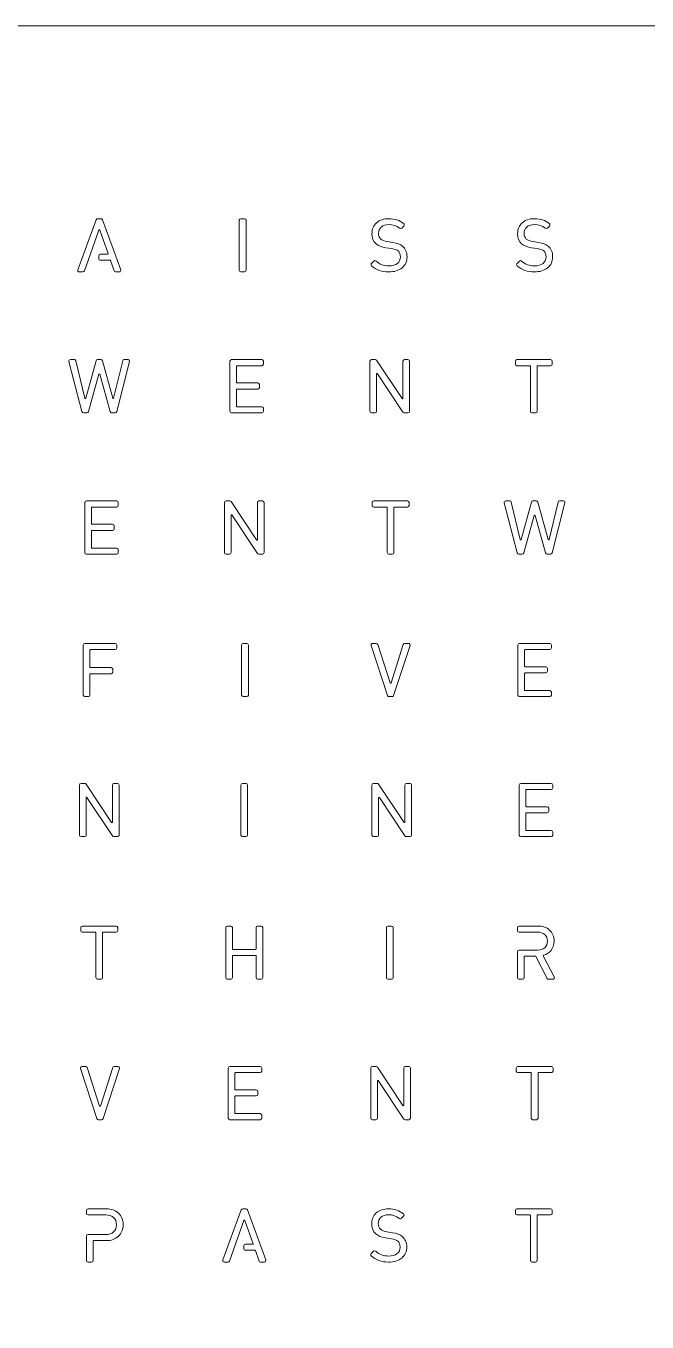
# Model space of a CAD drawing. Header units: millimetres. Extents: x -10 to 590, y -10 to 590.
# Drawn here: x 290.2 to 433.2, y 291.5 to 590.2 of the extents above; entities that cross this region are included whole.
import ezdxf

# ---------------------------------------------------------------- set-up
doc = ezdxf.new("R2010")
doc.units = ezdxf.units.MM
doc.header["$MEASUREMENT"] = 0
doc.layers.add('Layer 1', color=7, linetype='Continuous', lineweight=0)

msp = doc.modelspace()

# ---------------------------------------------------------------- linework, layer by layer
at = {"layer": 'Layer 1', "color": 18, "lineweight": 9, "true_color": 0x000000}
msp.add_lwpolyline([(590.16, -9.84), (-9.84, -9.84), (-9.84, 590.16), (590.16, 590.16)], close=True, dxfattribs=at)
at = {"layer": 'Layer 1', "color": 250, "lineweight": 9, "true_color": 0x231f20}
for points, knots in [([(311.65, 533.48), (311.65, 533.48), (310.8, 533.48), (310.8, 533.48), (310.64, 533.48), (310.5, 533.58), (310.45, 533.73), (310.45, 533.73), (309.6, 536.12), (309.6, 536.12), (309.59, 536.17), (309.55, 536.19), (309.5, 536.19), (309.5, 536.19), (307.29, 536.19), (307.29, 536.19), (307.19, 536.19), (307.1, 536.23), (307.03, 536.3), (306.96, 536.37), (306.92, 536.47), (306.92, 536.57), (306.92, 536.57), (306.92, 537.2), (306.92, 537.2), (306.92, 537.41), (307.09, 537.57), (307.29, 537.57), (307.29, 537.57), (308.96, 537.57), (308.96, 537.57), (309, 537.57), (309.03, 537.59), (309.05, 537.62), (309.07, 537.64), (309.07, 537.68), (309.06, 537.71), (309.06, 537.71), (307.17, 543.1), (307.17, 543.1), (307.15, 543.16), (307.07, 543.17), (307.07, 543.17), (307.05, 543.17), (307, 543.16), (306.97, 543.1), (306.97, 543.1), (303.65, 533.73), (303.65, 533.73), (303.59, 533.58), (303.45, 533.48), (303.3, 533.48), (303.3, 533.48), (302.44, 533.48), (302.44, 533.48), (302.32, 533.48), (302.21, 533.54), (302.14, 533.64), (302.07, 533.74), (302.05, 533.86), (302.09, 533.98), (302.09, 533.98), (306.34, 545.5), (306.34, 545.5), (306.39, 545.65), (306.53, 545.74), (306.68, 545.74), (306.68, 545.74), (307.43, 545.74), (307.43, 545.74), (307.58, 545.74), (307.72, 545.65), (307.78, 545.5), (307.78, 545.5), (312, 533.98), (312, 533.98), (312.04, 533.86), (312.03, 533.74), (311.96, 533.64), (311.89, 533.54), (311.78, 533.48), (311.65, 533.48)], [0, 0, 0, 0, 1, 1, 1, 2, 2, 2, 3, 3, 3, 4, 4, 4, 5, 5, 5, 6, 6, 6, 7, 7, 7, 8, 8, 8, 9, 9, 9, 10, 10, 10, 11, 11, 11, 12, 12, 12, 13, 13, 13, 14, 14, 14, 15, 15, 15, 16, 16, 16, 17, 17, 17, 18, 18, 18, 19, 19, 19, 20, 20, 20, 21, 21, 21, 22, 22, 22, 23, 23, 23, 24, 24, 24, 25, 25, 25, 26, 26, 26, 27, 27, 27, 27]), ([(340.48, 533.48), (340.48, 533.48), (339.67, 533.48), (339.67, 533.48), (339.47, 533.48), (339.3, 533.65), (339.3, 533.85), (339.3, 533.85), (339.3, 545.38), (339.3, 545.38), (339.3, 545.58), (339.47, 545.74), (339.67, 545.74), (339.67, 545.74), (340.48, 545.74), (340.48, 545.74), (340.68, 545.74), (340.85, 545.58), (340.85, 545.38), (340.85, 545.38), (340.85, 533.85), (340.85, 533.85), (340.85, 533.65), (340.68, 533.48), (340.48, 533.48)], [0, 0, 0, 0, 1, 1, 1, 2, 2, 2, 3, 3, 3, 4, 4, 4, 5, 5, 5, 6, 6, 6, 7, 7, 7, 8, 8, 8, 8]), ([(373.72, 533.48), (372.12, 533.48), (370.79, 533.96), (369.76, 534.91), (369.68, 534.97), (369.64, 535.06), (369.64, 535.16), (369.64, 535.27), (369.68, 535.36), (369.75, 535.43), (369.75, 535.43), (370.28, 535.97), (370.28, 535.97), (370.42, 536.1), (370.64, 536.11), (370.79, 535.97), (371.59, 535.24), (372.59, 534.87), (373.75, 534.87), (374.58, 534.87), (375.24, 535.06), (375.71, 535.42), (376.17, 535.79), (376.4, 536.28), (376.4, 536.93), (376.4, 537.54), (376.23, 538), (375.88, 538.3), (375.6, 538.55), (375.11, 538.73), (374.41, 538.84), (374.41, 538.84), (373.03, 539.05), (373.03, 539.05), (372.07, 539.2), (371.32, 539.51), (370.79, 539.98), (370.17, 540.53), (369.85, 541.31), (369.85, 542.28), (369.85, 543.32), (370.21, 544.17), (370.92, 544.8), (371.62, 545.43), (372.58, 545.74), (373.77, 545.74), (375.08, 545.74), (376.22, 545.36), (377.17, 544.59), (377.25, 544.52), (377.3, 544.43), (377.3, 544.33), (377.31, 544.22), (377.27, 544.12), (377.19, 544.05), (377.19, 544.05), (376.71, 543.57), (376.71, 543.57), (376.58, 543.43), (376.37, 543.43), (376.22, 543.55), (375.54, 544.1), (374.7, 544.39), (373.72, 544.39), (372.98, 544.39), (372.4, 544.2), (371.98, 543.82), (371.56, 543.45), (371.36, 542.96), (371.36, 542.33), (371.36, 541.77), (371.53, 541.35), (371.86, 541.06), (372.21, 540.77), (372.72, 540.56), (373.37, 540.46), (373.37, 540.46), (374.66, 540.26), (374.66, 540.26), (375.65, 540.11), (376.39, 539.82), (376.89, 539.4), (377.58, 538.81), (377.93, 537.99), (377.93, 536.96), (377.93, 535.9), (377.54, 535.04), (376.77, 534.41), (376.01, 533.79), (374.98, 533.48), (373.72, 533.48)], [0, 0, 0, 0, 1, 1, 1, 2, 2, 2, 3, 3, 3, 4, 4, 4, 5, 5, 5, 6, 6, 6, 7, 7, 7, 8, 8, 8, 9, 9, 9, 10, 10, 10, 11, 11, 11, 12, 12, 12, 13, 13, 13, 14, 14, 14, 15, 15, 15, 16, 16, 16, 17, 17, 17, 18, 18, 18, 19, 19, 19, 20, 20, 20, 21, 21, 21, 22, 22, 22, 23, 23, 23, 24, 24, 24, 25, 25, 25, 26, 26, 26, 27, 27, 27, 28, 28, 28, 29, 29, 29, 30, 30, 30, 30]), ([(407.25, 533.48), (405.65, 533.48), (404.32, 533.96), (403.29, 534.91), (403.21, 534.97), (403.17, 535.06), (403.17, 535.16), (403.17, 535.26), (403.21, 535.36), (403.28, 535.43), (403.28, 535.43), (403.81, 535.97), (403.81, 535.97), (403.95, 536.1), (404.17, 536.11), (404.32, 535.97), (405.12, 535.24), (406.12, 534.87), (407.28, 534.87), (408.11, 534.87), (408.77, 535.06), (409.24, 535.42), (409.7, 535.79), (409.93, 536.28), (409.93, 536.93), (409.93, 537.54), (409.76, 538), (409.41, 538.3), (409.14, 538.55), (408.64, 538.73), (407.94, 538.84), (407.94, 538.84), (406.56, 539.05), (406.56, 539.05), (405.6, 539.2), (404.85, 539.51), (404.32, 539.98), (403.7, 540.53), (403.39, 541.31), (403.39, 542.28), (403.39, 543.32), (403.74, 544.17), (404.45, 544.8), (405.15, 545.43), (406.11, 545.74), (407.3, 545.74), (408.61, 545.74), (409.76, 545.36), (410.7, 544.59), (410.78, 544.52), (410.83, 544.43), (410.83, 544.33), (410.84, 544.22), (410.8, 544.12), (410.72, 544.05), (410.72, 544.05), (410.24, 543.57), (410.24, 543.57), (410.11, 543.43), (409.9, 543.43), (409.75, 543.55), (409.07, 544.1), (408.23, 544.39), (407.25, 544.39), (406.51, 544.39), (405.93, 544.2), (405.51, 543.82), (405.1, 543.45), (404.89, 542.96), (404.89, 542.33), (404.89, 541.77), (405.06, 541.35), (405.39, 541.06), (405.74, 540.77), (406.25, 540.56), (406.9, 540.46), (406.9, 540.46), (408.19, 540.26), (408.19, 540.26), (409.18, 540.11), (409.92, 539.82), (410.42, 539.4), (411.11, 538.81), (411.46, 537.99), (411.46, 536.96), (411.46, 535.9), (411.07, 535.04), (410.3, 534.41), (409.54, 533.79), (408.51, 533.48), (407.25, 533.48)], [0, 0, 0, 0, 1, 1, 1, 2, 2, 2, 3, 3, 3, 4, 4, 4, 5, 5, 5, 6, 6, 6, 7, 7, 7, 8, 8, 8, 9, 9, 9, 10, 10, 10, 11, 11, 11, 12, 12, 12, 13, 13, 13, 14, 14, 14, 15, 15, 15, 16, 16, 16, 17, 17, 17, 18, 18, 18, 19, 19, 19, 20, 20, 20, 21, 21, 21, 22, 22, 22, 23, 23, 23, 24, 24, 24, 25, 25, 25, 26, 26, 26, 27, 27, 27, 28, 28, 28, 29, 29, 29, 30, 30, 30, 30]), ([(310.73, 501.01), (310.73, 501.01), (309.9, 501.01), (309.9, 501.01), (309.73, 501.01), (309.59, 501.12), (309.54, 501.28), (309.54, 501.28), (307.16, 509.89), (307.16, 509.89), (307.14, 509.96), (307.07, 509.96), (307.05, 509.96), (307.05, 509.96), (307.05, 509.96), (307.05, 509.96), (307.04, 509.96), (306.97, 509.96), (306.95, 509.89), (306.95, 509.89), (304.57, 501.28), (304.57, 501.28), (304.52, 501.12), (304.38, 501.01), (304.21, 501.01), (304.21, 501.01), (303.38, 501.01), (303.38, 501.01), (303.21, 501.01), (303.06, 501.12), (303.02, 501.29), (303.02, 501.29), (300.07, 512.81), (300.07, 512.81), (300.05, 512.92), (300.07, 513.04), (300.14, 513.13), (300.21, 513.22), (300.32, 513.27), (300.43, 513.27), (300.43, 513.27), (301.31, 513.27), (301.31, 513.27), (301.48, 513.27), (301.62, 513.16), (301.67, 512.99), (301.67, 512.99), (303.75, 504.39), (303.75, 504.39), (303.77, 504.32), (303.82, 504.31), (303.85, 504.31), (303.87, 504.31), (303.93, 504.32), (303.95, 504.39), (303.95, 504.39), (306.31, 513), (306.31, 513), (306.35, 513.16), (306.5, 513.27), (306.66, 513.27), (306.66, 513.27), (307.45, 513.27), (307.45, 513.27), (307.61, 513.27), (307.76, 513.16), (307.8, 513), (307.8, 513), (310.16, 504.39), (310.16, 504.39), (310.18, 504.32), (310.24, 504.31), (310.26, 504.31), (310.28, 504.31), (310.34, 504.32), (310.36, 504.39), (310.36, 504.39), (312.44, 512.99), (312.44, 512.99), (312.48, 513.16), (312.63, 513.27), (312.8, 513.27), (312.8, 513.27), (313.68, 513.27), (313.68, 513.27), (313.79, 513.27), (313.9, 513.22), (313.97, 513.13), (314.04, 513.04), (314.06, 512.92), (314.03, 512.81), (314.03, 512.81), (311.09, 501.29), (311.09, 501.29), (311.05, 501.12), (310.9, 501.01), (310.73, 501.01)], [0, 0, 0, 0, 1, 1, 1, 2, 2, 2, 3, 3, 3, 4, 4, 4, 5, 5, 5, 6, 6, 6, 7, 7, 7, 8, 8, 8, 9, 9, 9, 10, 10, 10, 11, 11, 11, 12, 12, 12, 13, 13, 13, 14, 14, 14, 15, 15, 15, 16, 16, 16, 17, 17, 17, 18, 18, 18, 19, 19, 19, 20, 20, 20, 21, 21, 21, 22, 22, 22, 23, 23, 23, 24, 24, 24, 25, 25, 25, 26, 26, 26, 27, 27, 27, 28, 28, 28, 29, 29, 29, 30, 30, 30, 31, 31, 31, 32, 32, 32, 32]), ([(344.48, 501.01), (344.48, 501.01), (337.51, 501.01), (337.51, 501.01), (337.3, 501.01), (337.14, 501.17), (337.14, 501.38), (337.14, 501.38), (337.14, 512.9), (337.14, 512.9), (337.14, 513.11), (337.3, 513.27), (337.51, 513.27), (337.51, 513.27), (344.48, 513.27), (344.48, 513.27), (344.68, 513.27), (344.85, 513.11), (344.85, 512.9), (344.85, 512.9), (344.85, 512.23), (344.85, 512.23), (344.85, 512.03), (344.68, 511.86), (344.48, 511.86), (344.48, 511.86), (338.79, 511.86), (338.79, 511.86), (338.73, 511.86), (338.68, 511.82), (338.68, 511.76), (338.68, 511.76), (338.68, 508), (338.68, 508), (338.68, 507.94), (338.73, 507.9), (338.79, 507.9), (338.79, 507.9), (343.57, 507.9), (343.57, 507.9), (343.77, 507.9), (343.94, 507.73), (343.94, 507.53), (343.94, 507.53), (343.94, 506.86), (343.94, 506.86), (343.94, 506.65), (343.77, 506.49), (343.57, 506.49), (343.57, 506.49), (338.79, 506.49), (338.79, 506.49), (338.73, 506.49), (338.68, 506.44), (338.68, 506.38), (338.68, 506.38), (338.68, 502.52), (338.68, 502.52), (338.68, 502.47), (338.73, 502.42), (338.79, 502.42), (338.79, 502.42), (344.48, 502.42), (344.48, 502.42), (344.68, 502.42), (344.85, 502.25), (344.85, 502.05), (344.85, 502.05), (344.85, 501.38), (344.85, 501.38), (344.85, 501.17), (344.68, 501.01), (344.48, 501.01)], [0, 0, 0, 0, 1, 1, 1, 2, 2, 2, 3, 3, 3, 4, 4, 4, 5, 5, 5, 6, 6, 6, 7, 7, 7, 8, 8, 8, 9, 9, 9, 10, 10, 10, 11, 11, 11, 12, 12, 12, 13, 13, 13, 14, 14, 14, 15, 15, 15, 16, 16, 16, 17, 17, 17, 18, 18, 18, 19, 19, 19, 20, 20, 20, 21, 21, 21, 22, 22, 22, 23, 23, 23, 24, 24, 24, 24]), ([(378.14, 501.01), (378.14, 501.01), (377.29, 501.01), (377.29, 501.01), (377.17, 501.01), (377.05, 501.07), (376.98, 501.17), (376.98, 501.17), (371.12, 510.03), (371.12, 510.03), (371.08, 510.09), (371.02, 510.08), (371, 510.08), (370.98, 510.07), (370.93, 510.05), (370.93, 509.98), (370.93, 509.98), (370.93, 501.38), (370.93, 501.38), (370.93, 501.17), (370.76, 501.01), (370.56, 501.01), (370.56, 501.01), (369.75, 501.01), (369.75, 501.01), (369.55, 501.01), (369.38, 501.17), (369.38, 501.38), (369.38, 501.38), (369.38, 512.9), (369.38, 512.9), (369.38, 513.11), (369.55, 513.27), (369.75, 513.27), (369.75, 513.27), (370.6, 513.27), (370.6, 513.27), (370.72, 513.27), (370.84, 513.21), (370.91, 513.11), (370.91, 513.11), (376.77, 504.28), (376.77, 504.28), (376.81, 504.22), (376.87, 504.23), (376.89, 504.24), (376.91, 504.24), (376.97, 504.27), (376.97, 504.34), (376.97, 504.34), (376.97, 512.9), (376.97, 512.9), (376.97, 513.11), (377.13, 513.27), (377.33, 513.27), (377.33, 513.27), (378.14, 513.27), (378.14, 513.27), (378.34, 513.27), (378.51, 513.11), (378.51, 512.9), (378.51, 512.9), (378.51, 501.38), (378.51, 501.38), (378.51, 501.17), (378.34, 501.01), (378.14, 501.01)], [0, 0, 0, 0, 1, 1, 1, 2, 2, 2, 3, 3, 3, 4, 4, 4, 5, 5, 5, 6, 6, 6, 7, 7, 7, 8, 8, 8, 9, 9, 9, 10, 10, 10, 11, 11, 11, 12, 12, 12, 13, 13, 13, 14, 14, 14, 15, 15, 15, 16, 16, 16, 17, 17, 17, 18, 18, 18, 19, 19, 19, 20, 20, 20, 21, 21, 21, 22, 22, 22, 22]), ([(407.53, 501.01), (407.53, 501.01), (406.72, 501.01), (406.72, 501.01), (406.52, 501.01), (406.35, 501.17), (406.35, 501.38), (406.35, 501.38), (406.35, 511.76), (406.35, 511.76), (406.35, 511.82), (406.3, 511.86), (406.24, 511.86), (406.24, 511.86), (403.25, 511.86), (403.25, 511.86), (403.04, 511.86), (402.88, 512.03), (402.88, 512.23), (402.88, 512.23), (402.88, 512.9), (402.88, 512.9), (402.88, 513.11), (403.04, 513.27), (403.25, 513.27), (403.25, 513.27), (411, 513.27), (411, 513.27), (411.2, 513.27), (411.37, 513.11), (411.37, 512.9), (411.37, 512.9), (411.37, 512.23), (411.37, 512.23), (411.37, 512.03), (411.2, 511.86), (411, 511.86), (411, 511.86), (408, 511.86), (408, 511.86), (407.94, 511.86), (407.9, 511.82), (407.9, 511.76), (407.9, 511.76), (407.9, 501.38), (407.9, 501.38), (407.9, 501.17), (407.73, 501.01), (407.53, 501.01)], [0, 0, 0, 0, 1, 1, 1, 2, 2, 2, 3, 3, 3, 4, 4, 4, 5, 5, 5, 6, 6, 6, 7, 7, 7, 8, 8, 8, 9, 9, 9, 10, 10, 10, 11, 11, 11, 12, 12, 12, 13, 13, 13, 14, 14, 14, 15, 15, 15, 16, 16, 16, 16]), ([(311.04, 468.44), (311.04, 468.44), (304.07, 468.44), (304.07, 468.44), (303.86, 468.44), (303.7, 468.61), (303.7, 468.81), (303.7, 468.81), (303.7, 480.34), (303.7, 480.34), (303.7, 480.54), (303.86, 480.71), (304.07, 480.71), (304.07, 480.71), (311.04, 480.71), (311.04, 480.71), (311.25, 480.71), (311.41, 480.54), (311.41, 480.34), (311.41, 480.34), (311.41, 479.67), (311.41, 479.67), (311.41, 479.46), (311.25, 479.3), (311.04, 479.3), (311.04, 479.3), (305.35, 479.3), (305.35, 479.3), (305.29, 479.3), (305.24, 479.25), (305.24, 479.19), (305.24, 479.19), (305.24, 475.44), (305.24, 475.44), (305.24, 475.38), (305.29, 475.33), (305.35, 475.33), (305.35, 475.33), (310.13, 475.33), (310.13, 475.33), (310.34, 475.33), (310.5, 475.17), (310.5, 474.96), (310.5, 474.96), (310.5, 474.29), (310.5, 474.29), (310.5, 474.09), (310.34, 473.92), (310.13, 473.92), (310.13, 473.92), (305.35, 473.92), (305.35, 473.92), (305.29, 473.92), (305.24, 473.87), (305.24, 473.82), (305.24, 473.82), (305.24, 469.96), (305.24, 469.96), (305.24, 469.9), (305.29, 469.85), (305.35, 469.85), (305.35, 469.85), (311.04, 469.85), (311.04, 469.85), (311.25, 469.85), (311.41, 469.69), (311.41, 469.49), (311.41, 469.49), (311.41, 468.81), (311.41, 468.81), (311.41, 468.61), (311.25, 468.44), (311.04, 468.44)], [0, 0, 0, 0, 1, 1, 1, 2, 2, 2, 3, 3, 3, 4, 4, 4, 5, 5, 5, 6, 6, 6, 7, 7, 7, 8, 8, 8, 9, 9, 9, 10, 10, 10, 11, 11, 11, 12, 12, 12, 13, 13, 13, 14, 14, 14, 15, 15, 15, 16, 16, 16, 17, 17, 17, 18, 18, 18, 19, 19, 19, 20, 20, 20, 21, 21, 21, 22, 22, 22, 23, 23, 23, 24, 24, 24, 24]), ([(344.63, 468.44), (344.63, 468.44), (343.78, 468.44), (343.78, 468.44), (343.65, 468.44), (343.54, 468.51), (343.47, 468.61), (343.47, 468.61), (337.6, 477.47), (337.6, 477.47), (337.56, 477.53), (337.5, 477.52), (337.49, 477.51), (337.47, 477.51), (337.41, 477.48), (337.41, 477.41), (337.41, 477.41), (337.41, 468.81), (337.41, 468.81), (337.41, 468.61), (337.25, 468.44), (337.04, 468.44), (337.04, 468.44), (336.24, 468.44), (336.24, 468.44), (336.03, 468.44), (335.87, 468.61), (335.87, 468.81), (335.87, 468.81), (335.87, 480.34), (335.87, 480.34), (335.87, 480.54), (336.03, 480.71), (336.24, 480.71), (336.24, 480.71), (337.08, 480.71), (337.08, 480.71), (337.21, 480.71), (337.32, 480.65), (337.39, 480.54), (337.39, 480.54), (343.26, 471.71), (343.26, 471.71), (343.3, 471.65), (343.36, 471.67), (343.37, 471.67), (343.39, 471.68), (343.45, 471.7), (343.45, 471.77), (343.45, 471.77), (343.45, 480.34), (343.45, 480.34), (343.45, 480.54), (343.62, 480.71), (343.82, 480.71), (343.82, 480.71), (344.63, 480.71), (344.63, 480.71), (344.83, 480.71), (345, 480.54), (345, 480.34), (345, 480.34), (345, 468.81), (345, 468.81), (345, 468.61), (344.83, 468.44), (344.63, 468.44)], [0, 0, 0, 0, 1, 1, 1, 2, 2, 2, 3, 3, 3, 4, 4, 4, 5, 5, 5, 6, 6, 6, 7, 7, 7, 8, 8, 8, 9, 9, 9, 10, 10, 10, 11, 11, 11, 12, 12, 12, 13, 13, 13, 14, 14, 14, 15, 15, 15, 16, 16, 16, 17, 17, 17, 18, 18, 18, 19, 19, 19, 20, 20, 20, 21, 21, 21, 22, 22, 22, 22]), ([(374.54, 468.44), (374.54, 468.44), (373.73, 468.44), (373.73, 468.44), (373.53, 468.44), (373.36, 468.61), (373.36, 468.81), (373.36, 468.81), (373.36, 479.19), (373.36, 479.19), (373.36, 479.25), (373.32, 479.3), (373.26, 479.3), (373.26, 479.3), (370.26, 479.3), (370.26, 479.3), (370.06, 479.3), (369.89, 479.46), (369.89, 479.67), (369.89, 479.67), (369.89, 480.34), (369.89, 480.34), (369.89, 480.54), (370.06, 480.71), (370.26, 480.71), (370.26, 480.71), (378.01, 480.71), (378.01, 480.71), (378.21, 480.71), (378.38, 480.54), (378.38, 480.34), (378.38, 480.34), (378.38, 479.67), (378.38, 479.67), (378.38, 479.46), (378.21, 479.3), (378.01, 479.3), (378.01, 479.3), (375.01, 479.3), (375.01, 479.3), (374.96, 479.3), (374.91, 479.25), (374.91, 479.19), (374.91, 479.19), (374.91, 468.81), (374.91, 468.81), (374.91, 468.61), (374.74, 468.44), (374.54, 468.44)], [0, 0, 0, 0, 1, 1, 1, 2, 2, 2, 3, 3, 3, 4, 4, 4, 5, 5, 5, 6, 6, 6, 7, 7, 7, 8, 8, 8, 9, 9, 9, 10, 10, 10, 11, 11, 11, 12, 12, 12, 13, 13, 13, 14, 14, 14, 15, 15, 15, 16, 16, 16, 16]), ([(410.99, 468.44), (410.99, 468.44), (410.16, 468.44), (410.16, 468.44), (409.99, 468.44), (409.85, 468.56), (409.8, 468.72), (409.8, 468.72), (407.42, 477.32), (407.42, 477.32), (407.4, 477.39), (407.33, 477.4), (407.31, 477.4), (407.29, 477.4), (407.23, 477.39), (407.21, 477.32), (407.21, 477.32), (404.83, 468.72), (404.83, 468.72), (404.78, 468.56), (404.64, 468.44), (404.47, 468.44), (404.47, 468.44), (403.64, 468.44), (403.64, 468.44), (403.47, 468.44), (403.32, 468.56), (403.28, 468.72), (403.28, 468.72), (400.33, 480.25), (400.33, 480.25), (400.31, 480.36), (400.33, 480.47), (400.4, 480.57), (400.47, 480.66), (400.58, 480.71), (400.69, 480.71), (400.69, 480.71), (401.57, 480.71), (401.57, 480.71), (401.74, 480.71), (401.88, 480.59), (401.92, 480.43), (401.92, 480.43), (404.01, 471.83), (404.01, 471.83), (404.02, 471.75), (404.09, 471.75), (404.11, 471.75), (404.13, 471.75), (404.19, 471.75), (404.21, 471.83), (404.21, 471.83), (406.57, 480.44), (406.57, 480.44), (406.61, 480.6), (406.76, 480.71), (406.92, 480.71), (406.92, 480.71), (407.71, 480.71), (407.71, 480.71), (407.87, 480.71), (408.02, 480.6), (408.06, 480.44), (408.06, 480.44), (410.42, 471.83), (410.42, 471.83), (410.44, 471.75), (410.5, 471.75), (410.52, 471.75), (410.54, 471.75), (410.6, 471.76), (410.62, 471.83), (410.62, 471.83), (412.7, 480.43), (412.7, 480.43), (412.74, 480.59), (412.89, 480.71), (413.06, 480.71), (413.06, 480.71), (413.94, 480.71), (413.94, 480.71), (414.05, 480.71), (414.16, 480.66), (414.23, 480.57), (414.3, 480.48), (414.32, 480.36), (414.29, 480.25), (414.29, 480.25), (414.29, 480.25), (414.29, 480.25), (414.29, 480.25), (411.35, 468.72), (411.35, 468.72), (411.31, 468.56), (411.16, 468.44), (410.99, 468.44)], [0, 0, 0, 0, 1, 1, 1, 2, 2, 2, 3, 3, 3, 4, 4, 4, 5, 5, 5, 6, 6, 6, 7, 7, 7, 8, 8, 8, 9, 9, 9, 10, 10, 10, 11, 11, 11, 12, 12, 12, 13, 13, 13, 14, 14, 14, 15, 15, 15, 16, 16, 16, 17, 17, 17, 18, 18, 18, 19, 19, 19, 20, 20, 20, 21, 21, 21, 22, 22, 22, 23, 23, 23, 24, 24, 24, 25, 25, 25, 26, 26, 26, 27, 27, 27, 28, 28, 28, 29, 29, 29, 30, 30, 30, 31, 31, 31, 32, 32, 32, 32]), ([(414.17, 480.28), (414.17, 480.28), (414.17, 480.28), (414.17, 480.28), (414.17, 480.28), (414.17, 480.28), (414.17, 480.28)], [0, 0, 0, 0, 1, 1, 1, 2, 2, 2, 2]), ([(304.53, 435.61), (304.53, 435.61), (303.73, 435.61), (303.73, 435.61), (303.52, 435.61), (303.36, 435.78), (303.36, 435.98), (303.36, 435.98), (303.36, 447.5), (303.36, 447.5), (303.36, 447.71), (303.52, 447.87), (303.73, 447.87), (303.73, 447.87), (310.7, 447.87), (310.7, 447.87), (310.9, 447.87), (311.07, 447.71), (311.07, 447.5), (311.07, 447.5), (311.07, 446.83), (311.07, 446.83), (311.07, 446.63), (310.9, 446.46), (310.7, 446.46), (310.7, 446.46), (305.01, 446.46), (305.01, 446.46), (304.95, 446.46), (304.9, 446.42), (304.9, 446.36), (304.9, 446.36), (304.9, 442.42), (304.9, 442.42), (304.9, 442.36), (304.95, 442.31), (305.01, 442.31), (305.01, 442.31), (309.79, 442.31), (309.79, 442.31), (309.99, 442.31), (310.16, 442.15), (310.16, 441.94), (310.16, 441.94), (310.16, 441.27), (310.16, 441.27), (310.16, 441.07), (309.99, 440.9), (309.79, 440.9), (309.79, 440.9), (305.01, 440.9), (305.01, 440.9), (304.95, 440.9), (304.9, 440.85), (304.9, 440.8), (304.9, 440.8), (304.9, 435.98), (304.9, 435.98), (304.9, 435.78), (304.74, 435.61), (304.53, 435.61)], [0, 0, 0, 0, 1, 1, 1, 2, 2, 2, 3, 3, 3, 4, 4, 4, 5, 5, 5, 6, 6, 6, 7, 7, 7, 8, 8, 8, 9, 9, 9, 10, 10, 10, 11, 11, 11, 12, 12, 12, 13, 13, 13, 14, 14, 14, 15, 15, 15, 16, 16, 16, 17, 17, 17, 18, 18, 18, 19, 19, 19, 20, 20, 20, 20]), ([(341.01, 435.61), (341.01, 435.61), (340.21, 435.61), (340.21, 435.61), (340, 435.61), (339.84, 435.78), (339.84, 435.98), (339.84, 435.98), (339.84, 447.5), (339.84, 447.5), (339.84, 447.71), (340, 447.87), (340.21, 447.87), (340.21, 447.87), (341.01, 447.87), (341.01, 447.87), (341.22, 447.87), (341.38, 447.71), (341.38, 447.5), (341.38, 447.5), (341.38, 435.98), (341.38, 435.98), (341.38, 435.78), (341.22, 435.61), (341.01, 435.61)], [0, 0, 0, 0, 1, 1, 1, 2, 2, 2, 3, 3, 3, 4, 4, 4, 5, 5, 5, 6, 6, 6, 7, 7, 7, 8, 8, 8, 8]), ([(374.49, 435.61), (374.49, 435.61), (373.79, 435.61), (373.79, 435.61), (373.62, 435.61), (373.48, 435.71), (373.43, 435.86), (373.43, 435.86), (369.65, 447.39), (369.65, 447.39), (369.61, 447.5), (369.63, 447.62), (369.7, 447.72), (369.77, 447.82), (369.88, 447.87), (370, 447.87), (370, 447.87), (370.84, 447.87), (370.84, 447.87), (371.01, 447.87), (371.15, 447.77), (371.2, 447.62), (371.2, 447.62), (374.04, 438.78), (374.04, 438.78), (374.06, 438.71), (374.12, 438.71), (374.14, 438.71), (374.15, 438.71), (374.21, 438.71), (374.24, 438.78), (374.24, 438.78), (377.07, 447.62), (377.07, 447.62), (377.12, 447.77), (377.27, 447.87), (377.43, 447.87), (377.43, 447.87), (378.27, 447.87), (378.27, 447.87), (378.39, 447.87), (378.5, 447.82), (378.57, 447.72), (378.64, 447.62), (378.66, 447.5), (378.63, 447.39), (378.63, 447.39), (378.63, 447.39), (378.63, 447.39), (378.63, 447.39), (374.84, 435.86), (374.84, 435.86), (374.79, 435.71), (374.65, 435.61), (374.49, 435.61)], [0, 0, 0, 0, 1, 1, 1, 2, 2, 2, 3, 3, 3, 4, 4, 4, 5, 5, 5, 6, 6, 6, 7, 7, 7, 8, 8, 8, 9, 9, 9, 10, 10, 10, 11, 11, 11, 12, 12, 12, 13, 13, 13, 14, 14, 14, 15, 15, 15, 16, 16, 16, 17, 17, 17, 18, 18, 18, 18]), ([(378.5, 447.43), (378.5, 447.43), (378.5, 447.43), (378.5, 447.43), (378.5, 447.43), (378.5, 447.43), (378.5, 447.43)], [0, 0, 0, 0, 1, 1, 1, 2, 2, 2, 2]), ([(410.8, 435.61), (410.8, 435.61), (403.83, 435.61), (403.83, 435.61), (403.62, 435.61), (403.46, 435.78), (403.46, 435.98), (403.46, 435.98), (403.46, 447.5), (403.46, 447.5), (403.46, 447.71), (403.62, 447.87), (403.83, 447.87), (403.83, 447.87), (410.8, 447.87), (410.8, 447.87), (411, 447.87), (411.17, 447.71), (411.17, 447.5), (411.17, 447.5), (411.17, 446.83), (411.17, 446.83), (411.17, 446.63), (411, 446.46), (410.8, 446.46), (410.8, 446.46), (405.11, 446.46), (405.11, 446.46), (405.05, 446.46), (405, 446.42), (405, 446.36), (405, 446.36), (405, 442.6), (405, 442.6), (405, 442.54), (405.05, 442.5), (405.11, 442.5), (405.11, 442.5), (409.89, 442.5), (409.89, 442.5), (410.09, 442.5), (410.26, 442.33), (410.26, 442.13), (410.26, 442.13), (410.26, 441.46), (410.26, 441.46), (410.26, 441.25), (410.09, 441.09), (409.89, 441.09), (409.89, 441.09), (405.11, 441.09), (405.11, 441.09), (405.05, 441.09), (405, 441.04), (405, 440.98), (405, 440.98), (405, 437.13), (405, 437.13), (405, 437.07), (405.05, 437.02), (405.11, 437.02), (405.11, 437.02), (410.8, 437.02), (410.8, 437.02), (411, 437.02), (411.17, 436.85), (411.17, 436.65), (411.17, 436.65), (411.17, 435.98), (411.17, 435.98), (411.17, 435.78), (411, 435.61), (410.8, 435.61)], [0, 0, 0, 0, 1, 1, 1, 2, 2, 2, 3, 3, 3, 4, 4, 4, 5, 5, 5, 6, 6, 6, 7, 7, 7, 8, 8, 8, 9, 9, 9, 10, 10, 10, 11, 11, 11, 12, 12, 12, 13, 13, 13, 14, 14, 14, 15, 15, 15, 16, 16, 16, 17, 17, 17, 18, 18, 18, 19, 19, 19, 20, 20, 20, 21, 21, 21, 22, 22, 22, 23, 23, 23, 24, 24, 24, 24]), ([(311.24, 403.36), (311.24, 403.36), (310.39, 403.36), (310.39, 403.36), (310.27, 403.36), (310.16, 403.42), (310.09, 403.52), (310.09, 403.52), (304.22, 412.38), (304.22, 412.38), (304.18, 412.44), (304.12, 412.43), (304.1, 412.43), (304.09, 412.42), (304.03, 412.4), (304.03, 412.33), (304.03, 412.33), (304.03, 403.73), (304.03, 403.73), (304.03, 403.53), (303.86, 403.36), (303.66, 403.36), (303.66, 403.36), (302.85, 403.36), (302.85, 403.36), (302.65, 403.36), (302.48, 403.53), (302.48, 403.73), (302.48, 403.73), (302.48, 415.25), (302.48, 415.25), (302.48, 415.46), (302.65, 415.62), (302.85, 415.62), (302.85, 415.62), (303.7, 415.62), (303.7, 415.62), (303.83, 415.62), (303.94, 415.56), (304.01, 415.46), (304.01, 415.46), (309.87, 406.63), (309.87, 406.63), (309.91, 406.57), (309.98, 406.58), (309.99, 406.59), (310.01, 406.59), (310.07, 406.62), (310.07, 406.69), (310.07, 406.69), (310.07, 415.25), (310.07, 415.25), (310.07, 415.46), (310.23, 415.62), (310.44, 415.62), (310.44, 415.62), (311.24, 415.62), (311.24, 415.62), (311.45, 415.62), (311.61, 415.46), (311.61, 415.25), (311.61, 415.25), (311.61, 403.73), (311.61, 403.73), (311.61, 403.53), (311.45, 403.36), (311.24, 403.36)], [0, 0, 0, 0, 1, 1, 1, 2, 2, 2, 3, 3, 3, 4, 4, 4, 5, 5, 5, 6, 6, 6, 7, 7, 7, 8, 8, 8, 9, 9, 9, 10, 10, 10, 11, 11, 11, 12, 12, 12, 13, 13, 13, 14, 14, 14, 15, 15, 15, 16, 16, 16, 17, 17, 17, 18, 18, 18, 19, 19, 19, 20, 20, 20, 21, 21, 21, 22, 22, 22, 22]), ([(340.83, 403.36), (340.83, 403.36), (340.03, 403.36), (340.03, 403.36), (339.82, 403.36), (339.66, 403.53), (339.66, 403.73), (339.66, 403.73), (339.66, 415.25), (339.66, 415.25), (339.66, 415.46), (339.82, 415.62), (340.03, 415.62), (340.03, 415.62), (340.83, 415.62), (340.83, 415.62), (341.04, 415.62), (341.2, 415.46), (341.2, 415.25), (341.2, 415.25), (341.2, 403.73), (341.2, 403.73), (341.2, 403.53), (341.04, 403.36), (340.83, 403.36)], [0, 0, 0, 0, 1, 1, 1, 2, 2, 2, 3, 3, 3, 4, 4, 4, 5, 5, 5, 6, 6, 6, 7, 7, 7, 8, 8, 8, 8]), ([(378.61, 403.36), (378.61, 403.36), (377.76, 403.36), (377.76, 403.36), (377.64, 403.36), (377.52, 403.42), (377.45, 403.52), (377.45, 403.52), (371.59, 412.38), (371.59, 412.38), (371.55, 412.44), (371.49, 412.43), (371.47, 412.43), (371.45, 412.42), (371.39, 412.4), (371.39, 412.33), (371.39, 412.33), (371.39, 403.73), (371.39, 403.73), (371.39, 403.53), (371.23, 403.36), (371.02, 403.36), (371.02, 403.36), (370.22, 403.36), (370.22, 403.36), (370.01, 403.36), (369.85, 403.53), (369.85, 403.73), (369.85, 403.73), (369.85, 415.25), (369.85, 415.25), (369.85, 415.46), (370.01, 415.62), (370.22, 415.62), (370.22, 415.62), (371.07, 415.62), (371.07, 415.62), (371.19, 415.62), (371.31, 415.56), (371.37, 415.46), (371.37, 415.46), (377.24, 406.63), (377.24, 406.63), (377.28, 406.57), (377.34, 406.58), (377.36, 406.59), (377.37, 406.59), (377.43, 406.62), (377.43, 406.69), (377.43, 406.69), (377.43, 415.25), (377.43, 415.25), (377.43, 415.46), (377.6, 415.62), (377.8, 415.62), (377.8, 415.62), (378.61, 415.62), (378.61, 415.62), (378.81, 415.62), (378.98, 415.46), (378.98, 415.25), (378.98, 415.25), (378.98, 403.73), (378.98, 403.73), (378.98, 403.53), (378.81, 403.36), (378.61, 403.36)], [0, 0, 0, 0, 1, 1, 1, 2, 2, 2, 3, 3, 3, 4, 4, 4, 5, 5, 5, 6, 6, 6, 7, 7, 7, 8, 8, 8, 9, 9, 9, 10, 10, 10, 11, 11, 11, 12, 12, 12, 13, 13, 13, 14, 14, 14, 15, 15, 15, 16, 16, 16, 17, 17, 17, 18, 18, 18, 19, 19, 19, 20, 20, 20, 21, 21, 21, 22, 22, 22, 22]), ([(411.11, 403.36), (411.11, 403.36), (404.13, 403.36), (404.13, 403.36), (403.93, 403.36), (403.76, 403.53), (403.76, 403.73), (403.76, 403.73), (403.76, 415.25), (403.76, 415.25), (403.76, 415.46), (403.93, 415.62), (404.13, 415.62), (404.13, 415.62), (411.11, 415.62), (411.11, 415.62), (411.31, 415.62), (411.48, 415.46), (411.48, 415.25), (411.48, 415.25), (411.48, 414.58), (411.48, 414.58), (411.48, 414.38), (411.31, 414.21), (411.11, 414.21), (411.11, 414.21), (405.41, 414.21), (405.41, 414.21), (405.35, 414.21), (405.31, 414.17), (405.31, 414.11), (405.31, 414.11), (405.31, 410.35), (405.31, 410.35), (405.31, 410.29), (405.35, 410.25), (405.41, 410.25), (405.41, 410.25), (410.2, 410.25), (410.2, 410.25), (410.4, 410.25), (410.57, 410.08), (410.57, 409.88), (410.57, 409.88), (410.57, 409.21), (410.57, 409.21), (410.57, 409), (410.4, 408.84), (410.2, 408.84), (410.2, 408.84), (405.41, 408.84), (405.41, 408.84), (405.35, 408.84), (405.31, 408.79), (405.31, 408.73), (405.31, 408.73), (405.31, 404.87), (405.31, 404.87), (405.31, 404.82), (405.35, 404.77), (405.41, 404.77), (405.41, 404.77), (411.11, 404.77), (411.11, 404.77), (411.31, 404.77), (411.48, 404.6), (411.48, 404.4), (411.48, 404.4), (411.48, 403.73), (411.48, 403.73), (411.48, 403.53), (411.31, 403.36), (411.11, 403.36)], [0, 0, 0, 0, 1, 1, 1, 2, 2, 2, 3, 3, 3, 4, 4, 4, 5, 5, 5, 6, 6, 6, 7, 7, 7, 8, 8, 8, 9, 9, 9, 10, 10, 10, 11, 11, 11, 12, 12, 12, 13, 13, 13, 14, 14, 14, 15, 15, 15, 16, 16, 16, 17, 17, 17, 18, 18, 18, 19, 19, 19, 20, 20, 20, 21, 21, 21, 22, 22, 22, 23, 23, 23, 24, 24, 24, 24]), ([(307.45, 370.5), (307.45, 370.5), (306.65, 370.5), (306.65, 370.5), (306.44, 370.5), (306.28, 370.66), (306.28, 370.87), (306.28, 370.87), (306.28, 381.25), (306.28, 381.25), (306.28, 381.3), (306.23, 381.35), (306.17, 381.35), (306.17, 381.35), (303.17, 381.35), (303.17, 381.35), (302.97, 381.35), (302.8, 381.52), (302.8, 381.72), (302.8, 381.72), (302.8, 382.39), (302.8, 382.39), (302.8, 382.59), (302.97, 382.76), (303.17, 382.76), (303.17, 382.76), (310.92, 382.76), (310.92, 382.76), (311.13, 382.76), (311.29, 382.59), (311.29, 382.39), (311.29, 382.39), (311.29, 381.72), (311.29, 381.72), (311.29, 381.52), (311.13, 381.35), (310.92, 381.35), (310.92, 381.35), (307.93, 381.35), (307.93, 381.35), (307.87, 381.35), (307.82, 381.3), (307.82, 381.25), (307.82, 381.25), (307.82, 370.87), (307.82, 370.87), (307.82, 370.66), (307.66, 370.5), (307.45, 370.5)], [0, 0, 0, 0, 1, 1, 1, 2, 2, 2, 3, 3, 3, 4, 4, 4, 5, 5, 5, 6, 6, 6, 7, 7, 7, 8, 8, 8, 9, 9, 9, 10, 10, 10, 11, 11, 11, 12, 12, 12, 13, 13, 13, 14, 14, 14, 15, 15, 15, 16, 16, 16, 16]), ([(344.32, 370.5), (344.32, 370.5), (343.52, 370.5), (343.52, 370.5), (343.31, 370.5), (343.15, 370.66), (343.15, 370.87), (343.15, 370.87), (343.15, 375.87), (343.15, 375.87), (343.15, 375.93), (343.1, 375.97), (343.04, 375.97), (343.04, 375.97), (337.82, 375.97), (337.82, 375.97), (337.76, 375.97), (337.71, 375.93), (337.71, 375.87), (337.71, 375.87), (337.71, 370.87), (337.71, 370.87), (337.71, 370.66), (337.55, 370.5), (337.34, 370.5), (337.34, 370.5), (336.54, 370.5), (336.54, 370.5), (336.33, 370.5), (336.17, 370.66), (336.17, 370.87), (336.17, 370.87), (336.17, 382.39), (336.17, 382.39), (336.17, 382.59), (336.33, 382.76), (336.54, 382.76), (336.54, 382.76), (337.34, 382.76), (337.34, 382.76), (337.55, 382.76), (337.71, 382.59), (337.71, 382.39), (337.71, 382.39), (337.71, 377.49), (337.71, 377.49), (337.71, 377.43), (337.76, 377.38), (337.82, 377.38), (337.82, 377.38), (343.04, 377.38), (343.04, 377.38), (343.1, 377.38), (343.15, 377.43), (343.15, 377.49), (343.15, 377.49), (343.15, 382.39), (343.15, 382.39), (343.15, 382.59), (343.31, 382.76), (343.52, 382.76), (343.52, 382.76), (344.32, 382.76), (344.32, 382.76), (344.53, 382.76), (344.69, 382.59), (344.69, 382.39), (344.69, 382.39), (344.69, 370.87), (344.69, 370.87), (344.69, 370.66), (344.53, 370.5), (344.32, 370.5)], [0, 0, 0, 0, 1, 1, 1, 2, 2, 2, 3, 3, 3, 4, 4, 4, 5, 5, 5, 6, 6, 6, 7, 7, 7, 8, 8, 8, 9, 9, 9, 10, 10, 10, 11, 11, 11, 12, 12, 12, 13, 13, 13, 14, 14, 14, 15, 15, 15, 16, 16, 16, 17, 17, 17, 18, 18, 18, 19, 19, 19, 20, 20, 20, 21, 21, 21, 22, 22, 22, 23, 23, 23, 24, 24, 24, 24]), ([(374.36, 370.5), (374.36, 370.5), (373.55, 370.5), (373.55, 370.5), (373.35, 370.5), (373.18, 370.66), (373.18, 370.87), (373.18, 370.87), (373.18, 382.39), (373.18, 382.39), (373.18, 382.59), (373.35, 382.76), (373.55, 382.76), (373.55, 382.76), (374.36, 382.76), (374.36, 382.76), (374.56, 382.76), (374.73, 382.59), (374.73, 382.39), (374.73, 382.39), (374.73, 370.87), (374.73, 370.87), (374.73, 370.66), (374.56, 370.5), (374.36, 370.5)], [0, 0, 0, 0, 1, 1, 1, 2, 2, 2, 3, 3, 3, 4, 4, 4, 5, 5, 5, 6, 6, 6, 7, 7, 7, 8, 8, 8, 8]), ([(411.5, 370.5), (411.5, 370.5), (410.54, 370.5), (410.54, 370.5), (410.4, 370.5), (410.27, 370.57), (410.21, 370.7), (410.21, 370.7), (407.61, 375.77), (407.61, 375.77), (407.59, 375.8), (407.56, 375.82), (407.52, 375.82), (407.52, 375.82), (405.02, 375.82), (405.02, 375.82), (404.96, 375.82), (404.91, 375.77), (404.91, 375.72), (404.91, 375.72), (404.91, 370.87), (404.91, 370.87), (404.91, 370.66), (404.75, 370.5), (404.54, 370.5), (404.54, 370.5), (403.74, 370.5), (403.74, 370.5), (403.53, 370.5), (403.37, 370.66), (403.37, 370.87), (403.37, 370.87), (403.37, 376.85), (403.37, 376.85), (403.37, 377.05), (403.53, 377.22), (403.74, 377.22), (403.74, 377.22), (407.98, 377.22), (407.98, 377.22), (408.68, 377.22), (409.23, 377.39), (409.64, 377.75), (410.04, 378.1), (410.24, 378.61), (410.24, 379.27), (410.24, 379.95), (410.04, 380.45), (409.63, 380.81), (409.22, 381.17), (408.67, 381.35), (407.98, 381.35), (407.98, 381.35), (403.74, 381.35), (403.74, 381.35), (403.53, 381.35), (403.37, 381.52), (403.37, 381.72), (403.37, 381.72), (403.37, 382.39), (403.37, 382.39), (403.37, 382.59), (403.53, 382.76), (403.74, 382.76), (403.74, 382.76), (408.1, 382.76), (408.1, 382.76), (409.19, 382.76), (410.08, 382.45), (410.76, 381.82), (411.44, 381.2), (411.79, 380.35), (411.79, 379.29), (411.79, 378.41), (411.54, 377.67), (411.05, 377.08), (410.62, 376.57), (410.06, 376.22), (409.37, 376.02), (409.34, 376.01), (409.31, 375.98), (409.3, 375.95), (409.29, 375.93), (409.28, 375.9), (409.3, 375.87), (409.3, 375.87), (409.3, 375.87), (409.3, 375.87), (409.3, 375.87), (411.83, 371.04), (411.83, 371.04), (411.89, 370.92), (411.88, 370.79), (411.82, 370.67), (411.75, 370.56), (411.63, 370.5), (411.5, 370.5)], [0, 0, 0, 0, 1, 1, 1, 2, 2, 2, 3, 3, 3, 4, 4, 4, 5, 5, 5, 6, 6, 6, 7, 7, 7, 8, 8, 8, 9, 9, 9, 10, 10, 10, 11, 11, 11, 12, 12, 12, 13, 13, 13, 14, 14, 14, 15, 15, 15, 16, 16, 16, 17, 17, 17, 18, 18, 18, 19, 19, 19, 20, 20, 20, 21, 21, 21, 22, 22, 22, 23, 23, 23, 24, 24, 24, 25, 25, 25, 26, 26, 26, 27, 27, 27, 28, 28, 28, 29, 29, 29, 30, 30, 30, 31, 31, 31, 32, 32, 32, 32]), ([(307.56, 338.12), (307.56, 338.12), (306.86, 338.12), (306.86, 338.12), (306.7, 338.12), (306.56, 338.22), (306.51, 338.38), (306.51, 338.38), (302.72, 349.9), (302.72, 349.9), (302.69, 350.02), (302.71, 350.14), (302.78, 350.23), (302.85, 350.33), (302.96, 350.39), (303.08, 350.39), (303.08, 350.39), (303.92, 350.39), (303.92, 350.39), (304.08, 350.39), (304.23, 350.28), (304.27, 350.13), (304.27, 350.13), (307.11, 341.29), (307.11, 341.29), (307.14, 341.22), (307.2, 341.22), (307.21, 341.22), (307.21, 341.22), (307.21, 341.22), (307.21, 341.22), (307.23, 341.22), (307.29, 341.22), (307.31, 341.29), (307.31, 341.29), (310.15, 350.13), (310.15, 350.13), (310.2, 350.28), (310.34, 350.39), (310.5, 350.39), (310.5, 350.39), (311.35, 350.39), (311.35, 350.39), (311.47, 350.39), (311.58, 350.33), (311.65, 350.23), (311.72, 350.14), (311.74, 350.02), (311.7, 349.9), (311.7, 349.9), (311.7, 349.9), (311.7, 349.9), (311.7, 349.9), (307.92, 338.38), (307.92, 338.38), (307.87, 338.22), (307.72, 338.12), (307.56, 338.12)], [0, 0, 0, 0, 1, 1, 1, 2, 2, 2, 3, 3, 3, 4, 4, 4, 5, 5, 5, 6, 6, 6, 7, 7, 7, 8, 8, 8, 9, 9, 9, 10, 10, 10, 11, 11, 11, 12, 12, 12, 13, 13, 13, 14, 14, 14, 15, 15, 15, 16, 16, 16, 17, 17, 17, 18, 18, 18, 19, 19, 19, 19]), ([(311.58, 349.94), (311.58, 349.94), (311.58, 349.94), (311.58, 349.94), (311.58, 349.94), (311.58, 349.94), (311.58, 349.94)], [0, 0, 0, 0, 1, 1, 1, 2, 2, 2, 2]), ([(344.1, 338.12), (344.1, 338.12), (337.12, 338.12), (337.12, 338.12), (336.92, 338.12), (336.75, 338.29), (336.75, 338.49), (336.75, 338.49), (336.75, 350.02), (336.75, 350.02), (336.75, 350.22), (336.92, 350.39), (337.12, 350.39), (337.12, 350.39), (344.1, 350.39), (344.1, 350.39), (344.3, 350.39), (344.47, 350.22), (344.47, 350.02), (344.47, 350.02), (344.47, 349.35), (344.47, 349.35), (344.47, 349.14), (344.3, 348.98), (344.1, 348.98), (344.1, 348.98), (338.4, 348.98), (338.4, 348.98), (338.34, 348.98), (338.3, 348.93), (338.3, 348.87), (338.3, 348.87), (338.3, 345.12), (338.3, 345.12), (338.3, 345.06), (338.34, 345.01), (338.4, 345.01), (338.4, 345.01), (343.19, 345.01), (343.19, 345.01), (343.39, 345.01), (343.56, 344.84), (343.56, 344.64), (343.56, 344.64), (343.56, 343.97), (343.56, 343.97), (343.56, 343.77), (343.39, 343.6), (343.19, 343.6), (343.19, 343.6), (338.4, 343.6), (338.4, 343.6), (338.34, 343.6), (338.3, 343.55), (338.3, 343.49), (338.3, 343.49), (338.3, 339.64), (338.3, 339.64), (338.3, 339.58), (338.34, 339.53), (338.4, 339.53), (338.4, 339.53), (344.1, 339.53), (344.1, 339.53), (344.3, 339.53), (344.47, 339.37), (344.47, 339.16), (344.47, 339.16), (344.47, 338.49), (344.47, 338.49), (344.47, 338.29), (344.3, 338.12), (344.1, 338.12)], [0, 0, 0, 0, 1, 1, 1, 2, 2, 2, 3, 3, 3, 4, 4, 4, 5, 5, 5, 6, 6, 6, 7, 7, 7, 8, 8, 8, 9, 9, 9, 10, 10, 10, 11, 11, 11, 12, 12, 12, 13, 13, 13, 14, 14, 14, 15, 15, 15, 16, 16, 16, 17, 17, 17, 18, 18, 18, 19, 19, 19, 20, 20, 20, 21, 21, 21, 22, 22, 22, 23, 23, 23, 24, 24, 24, 24]), ([(378.33, 338.12), (378.33, 338.12), (377.48, 338.12), (377.48, 338.12), (377.36, 338.12), (377.24, 338.18), (377.17, 338.29), (377.17, 338.29), (371.31, 347.15), (371.31, 347.15), (371.27, 347.21), (371.21, 347.2), (371.19, 347.19), (371.17, 347.18), (371.12, 347.16), (371.12, 347.09), (371.12, 347.09), (371.12, 338.49), (371.12, 338.49), (371.12, 338.29), (370.95, 338.12), (370.75, 338.12), (370.75, 338.12), (369.94, 338.12), (369.94, 338.12), (369.74, 338.12), (369.57, 338.29), (369.57, 338.49), (369.57, 338.49), (369.57, 350.02), (369.57, 350.02), (369.57, 350.22), (369.74, 350.39), (369.94, 350.39), (369.94, 350.39), (370.79, 350.39), (370.79, 350.39), (370.91, 350.39), (371.03, 350.33), (371.1, 350.22), (371.1, 350.22), (376.96, 341.39), (376.96, 341.39), (377, 341.33), (377.06, 341.34), (377.08, 341.35), (377.1, 341.36), (377.16, 341.38), (377.16, 341.45), (377.16, 341.45), (377.16, 350.02), (377.16, 350.02), (377.16, 350.22), (377.32, 350.39), (377.52, 350.39), (377.52, 350.39), (378.33, 350.39), (378.33, 350.39), (378.53, 350.39), (378.7, 350.22), (378.7, 350.02), (378.7, 350.02), (378.7, 338.49), (378.7, 338.49), (378.7, 338.29), (378.53, 338.12), (378.33, 338.12)], [0, 0, 0, 0, 1, 1, 1, 2, 2, 2, 3, 3, 3, 4, 4, 4, 5, 5, 5, 6, 6, 6, 7, 7, 7, 8, 8, 8, 9, 9, 9, 10, 10, 10, 11, 11, 11, 12, 12, 12, 13, 13, 13, 14, 14, 14, 15, 15, 15, 16, 16, 16, 17, 17, 17, 18, 18, 18, 19, 19, 19, 20, 20, 20, 21, 21, 21, 22, 22, 22, 22]), ([(407.72, 338.12), (407.72, 338.12), (406.91, 338.12), (406.91, 338.12), (406.71, 338.12), (406.54, 338.29), (406.54, 338.49), (406.54, 338.49), (406.54, 348.87), (406.54, 348.87), (406.54, 348.93), (406.49, 348.98), (406.44, 348.98), (406.44, 348.98), (403.44, 348.98), (403.44, 348.98), (403.23, 348.98), (403.07, 349.14), (403.07, 349.35), (403.07, 349.35), (403.07, 350.02), (403.07, 350.02), (403.07, 350.22), (403.23, 350.39), (403.44, 350.39), (403.44, 350.39), (411.19, 350.39), (411.19, 350.39), (411.39, 350.39), (411.56, 350.22), (411.56, 350.02), (411.56, 350.02), (411.56, 349.35), (411.56, 349.35), (411.56, 349.14), (411.39, 348.98), (411.19, 348.98), (411.19, 348.98), (408.19, 348.98), (408.19, 348.98), (408.13, 348.98), (408.09, 348.93), (408.09, 348.87), (408.09, 348.87), (408.09, 338.49), (408.09, 338.49), (408.09, 338.29), (407.92, 338.12), (407.72, 338.12)], [0, 0, 0, 0, 1, 1, 1, 2, 2, 2, 3, 3, 3, 4, 4, 4, 5, 5, 5, 6, 6, 6, 7, 7, 7, 8, 8, 8, 9, 9, 9, 10, 10, 10, 11, 11, 11, 12, 12, 12, 13, 13, 13, 14, 14, 14, 15, 15, 15, 16, 16, 16, 16]), ([(305.28, 305.33), (305.28, 305.33), (304.47, 305.33), (304.47, 305.33), (304.27, 305.33), (304.11, 305.49), (304.11, 305.7), (304.11, 305.7), (304.11, 311.31), (304.11, 311.31), (304.11, 311.51), (304.27, 311.68), (304.47, 311.68), (304.47, 311.68), (308.59, 311.68), (308.59, 311.68), (309.32, 311.68), (309.92, 311.87), (310.35, 312.26), (310.78, 312.64), (311, 313.2), (311, 313.94), (311, 314.67), (310.78, 315.23), (310.35, 315.61), (309.92, 315.99), (309.32, 316.18), (308.59, 316.18), (308.59, 316.18), (304.47, 316.18), (304.47, 316.18), (304.27, 316.18), (304.11, 316.35), (304.11, 316.55), (304.11, 316.55), (304.11, 317.22), (304.11, 317.22), (304.11, 317.43), (304.27, 317.59), (304.47, 317.59), (304.47, 317.59), (308.7, 317.59), (308.7, 317.59), (309.83, 317.59), (310.77, 317.26), (311.47, 316.6), (311.47, 316.6), (311.47, 316.6), (311.47, 316.6), (312.18, 315.93), (312.54, 315.04), (312.54, 313.94), (312.54, 312.84), (312.18, 311.94), (311.47, 311.27), (310.77, 310.6), (309.83, 310.27), (308.7, 310.27), (308.7, 310.27), (305.76, 310.27), (305.76, 310.27), (305.7, 310.27), (305.65, 310.22), (305.65, 310.16), (305.65, 310.16), (305.65, 305.7), (305.65, 305.7), (305.65, 305.49), (305.48, 305.33), (305.28, 305.33)], [0, 0, 0, 0, 1, 1, 1, 2, 2, 2, 3, 3, 3, 4, 4, 4, 5, 5, 5, 6, 6, 6, 7, 7, 7, 8, 8, 8, 9, 9, 9, 10, 10, 10, 11, 11, 11, 12, 12, 12, 13, 13, 13, 14, 14, 14, 15, 15, 15, 16, 16, 16, 17, 17, 17, 18, 18, 18, 19, 19, 19, 20, 20, 20, 21, 21, 21, 22, 22, 22, 23, 23, 23, 23]), ([(345.05, 305.33), (345.05, 305.33), (344.19, 305.33), (344.19, 305.33), (344.04, 305.33), (343.9, 305.43), (343.84, 305.57), (343.84, 305.57), (342.99, 307.97), (342.99, 307.97), (342.98, 308.01), (342.94, 308.04), (342.9, 308.04), (342.9, 308.04), (340.68, 308.04), (340.68, 308.04), (340.58, 308.04), (340.49, 308.08), (340.42, 308.15), (340.35, 308.22), (340.31, 308.31), (340.31, 308.41), (340.31, 308.41), (340.32, 309.05), (340.32, 309.05), (340.32, 309.25), (340.48, 309.42), (340.69, 309.42), (340.69, 309.42), (342.36, 309.42), (342.36, 309.42), (342.39, 309.42), (342.42, 309.43), (342.44, 309.46), (342.46, 309.49), (342.47, 309.53), (342.46, 309.56), (342.46, 309.56), (340.57, 314.94), (340.57, 314.94), (340.54, 315.01), (340.47, 315.02), (340.47, 315.01), (340.45, 315.01), (340.39, 315.01), (340.37, 314.94), (340.37, 314.94), (337.04, 305.57), (337.04, 305.57), (336.99, 305.43), (336.85, 305.33), (336.69, 305.33), (336.69, 305.33), (335.84, 305.33), (335.84, 305.33), (335.71, 305.33), (335.6, 305.39), (335.53, 305.49), (335.46, 305.58), (335.45, 305.71), (335.49, 305.82), (335.49, 305.82), (339.73, 317.35), (339.73, 317.35), (339.78, 317.49), (339.92, 317.59), (340.08, 317.59), (340.08, 317.59), (340.82, 317.59), (340.82, 317.59), (340.98, 317.59), (341.12, 317.49), (341.17, 317.35), (341.17, 317.35), (345.4, 305.82), (345.4, 305.82), (345.44, 305.71), (345.42, 305.58), (345.35, 305.49), (345.28, 305.39), (345.17, 305.33), (345.05, 305.33)], [0, 0, 0, 0, 1, 1, 1, 2, 2, 2, 3, 3, 3, 4, 4, 4, 5, 5, 5, 6, 6, 6, 7, 7, 7, 8, 8, 8, 9, 9, 9, 10, 10, 10, 11, 11, 11, 12, 12, 12, 13, 13, 13, 14, 14, 14, 15, 15, 15, 16, 16, 16, 17, 17, 17, 18, 18, 18, 19, 19, 19, 20, 20, 20, 21, 21, 21, 22, 22, 22, 23, 23, 23, 24, 24, 24, 25, 25, 25, 26, 26, 26, 27, 27, 27, 27]), ([(373.65, 305.33), (372.06, 305.33), (370.72, 305.81), (369.69, 306.75), (369.62, 306.82), (369.58, 306.91), (369.57, 307.01), (369.57, 307.11), (369.61, 307.21), (369.68, 307.28), (369.68, 307.28), (370.21, 307.81), (370.21, 307.81), (370.35, 307.95), (370.57, 307.95), (370.72, 307.82), (371.52, 307.09), (372.52, 306.72), (373.68, 306.72), (374.51, 306.72), (375.17, 306.9), (375.64, 307.27), (376.11, 307.64), (376.33, 308.13), (376.33, 308.77), (376.33, 309.38), (376.16, 309.85), (375.82, 310.15), (375.54, 310.4), (375.04, 310.58), (374.34, 310.68), (374.34, 310.68), (372.97, 310.9), (372.97, 310.9), (372.01, 311.04), (371.25, 311.36), (370.73, 311.83), (370.1, 312.38), (369.79, 313.15), (369.79, 314.13), (369.79, 315.17), (370.15, 316.02), (370.85, 316.65), (371.55, 317.27), (372.51, 317.59), (373.7, 317.59), (375.01, 317.59), (376.16, 317.2), (377.1, 316.44), (377.18, 316.37), (377.23, 316.28), (377.23, 316.17), (377.24, 316.07), (377.2, 315.97), (377.13, 315.89), (377.13, 315.89), (376.65, 315.41), (376.65, 315.41), (376.51, 315.28), (376.3, 315.27), (376.15, 315.39), (375.47, 315.95), (374.63, 316.23), (373.65, 316.23), (372.91, 316.23), (372.33, 316.04), (371.91, 315.67), (371.5, 315.3), (371.3, 314.81), (371.3, 314.18), (371.3, 313.62), (371.46, 313.2), (371.8, 312.91), (372.14, 312.61), (372.65, 312.41), (373.31, 312.3), (373.31, 312.3), (374.6, 312.1), (374.6, 312.1), (375.58, 311.96), (376.33, 311.67), (376.82, 311.24), (377.51, 310.66), (377.86, 309.84), (377.86, 308.81), (377.86, 307.74), (377.47, 306.89), (376.7, 306.26), (375.94, 305.64), (374.91, 305.33), (373.65, 305.33)], [0, 0, 0, 0, 1, 1, 1, 2, 2, 2, 3, 3, 3, 4, 4, 4, 5, 5, 5, 6, 6, 6, 7, 7, 7, 8, 8, 8, 9, 9, 9, 10, 10, 10, 11, 11, 11, 12, 12, 12, 13, 13, 13, 14, 14, 14, 15, 15, 15, 16, 16, 16, 17, 17, 17, 18, 18, 18, 19, 19, 19, 20, 20, 20, 21, 21, 21, 22, 22, 22, 23, 23, 23, 24, 24, 24, 25, 25, 25, 26, 26, 26, 27, 27, 27, 28, 28, 28, 29, 29, 29, 30, 30, 30, 30]), ([(407.53, 305.33), (407.53, 305.33), (406.72, 305.33), (406.72, 305.33), (406.52, 305.33), (406.35, 305.49), (406.35, 305.7), (406.35, 305.7), (406.35, 316.08), (406.35, 316.08), (406.35, 316.13), (406.3, 316.18), (406.24, 316.18), (406.24, 316.18), (403.25, 316.18), (403.25, 316.18), (403.04, 316.18), (402.88, 316.35), (402.88, 316.55), (402.88, 316.55), (402.88, 317.22), (402.88, 317.22), (402.88, 317.43), (403.04, 317.59), (403.25, 317.59), (403.25, 317.59), (411, 317.59), (411, 317.59), (411.2, 317.59), (411.37, 317.43), (411.37, 317.22), (411.37, 317.22), (411.37, 316.55), (411.37, 316.55), (411.37, 316.35), (411.2, 316.18), (411, 316.18), (411, 316.18), (408, 316.18), (408, 316.18), (407.94, 316.18), (407.9, 316.13), (407.9, 316.08), (407.9, 316.08), (407.9, 305.7), (407.9, 305.7), (407.9, 305.49), (407.73, 305.33), (407.53, 305.33)], [0, 0, 0, 0, 1, 1, 1, 2, 2, 2, 3, 3, 3, 4, 4, 4, 5, 5, 5, 6, 6, 6, 7, 7, 7, 8, 8, 8, 9, 9, 9, 10, 10, 10, 11, 11, 11, 12, 12, 12, 13, 13, 13, 14, 14, 14, 15, 15, 15, 16, 16, 16, 16])]:
    msp.add_open_spline(points, degree=3, knots=knots, dxfattribs=at)

doc.saveas('drawing.dxf')
